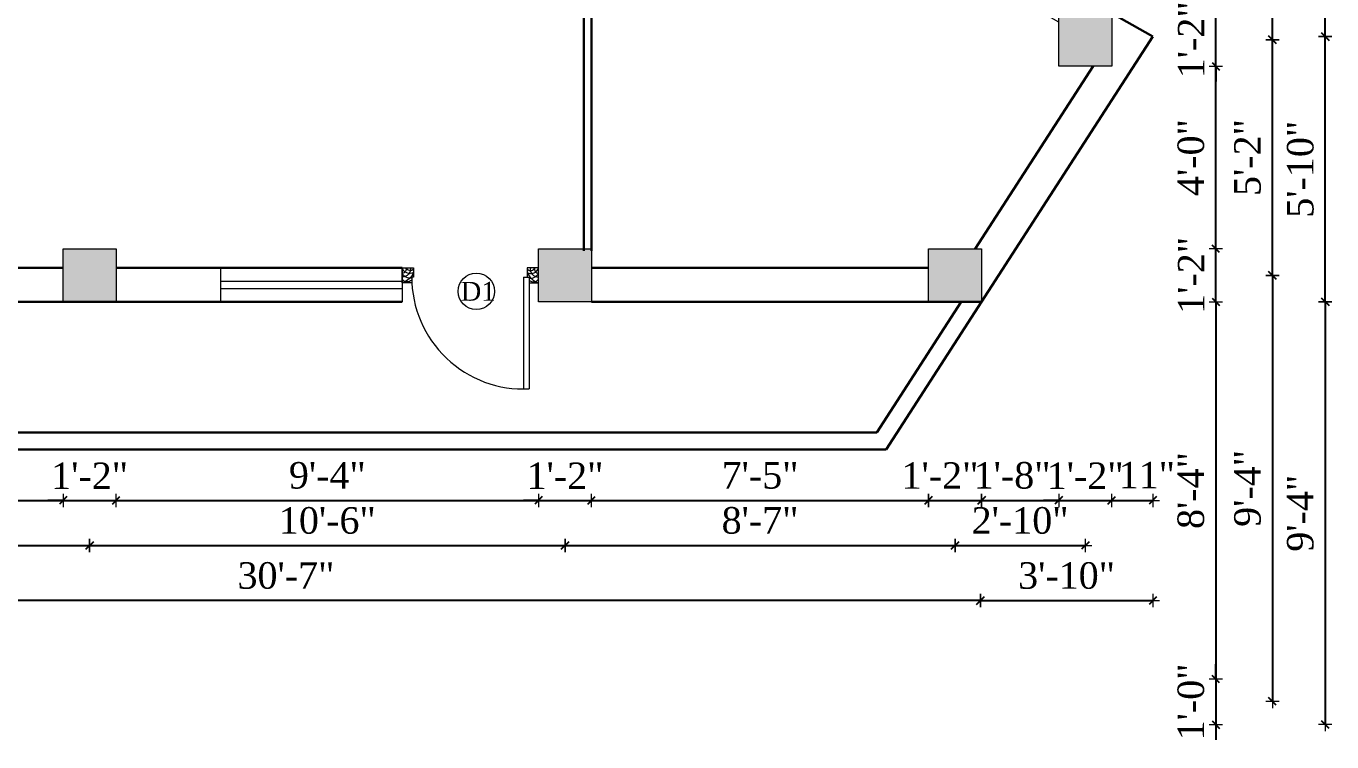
# Model space of a CAD drawing. Header units: inches. Extents: x 4069 to 291496, y -47643 to 12535.
# Drawn here: x 124933.1 to 125277.9, y -23301.2 to -23112.3 of the extents above; entities that cross this region are included whole.
import ezdxf

# ---------------------------------------------------------------- set-up
doc = ezdxf.new("R2010")
doc.units = ezdxf.units.IN
doc.header["$LTSCALE"] = 5
doc.header["$MEASUREMENT"] = 0
for name, color, linetype, lineweight in [('A-WALL', 7, 'Continuous', 9), ('Dimension', 7, 'Continuous', 18), ('DOOR', 62, 'Continuous', 0)]:
    doc.layers.add(name, color=color, linetype=linetype, lineweight=lineweight)
doc.layers.add('dim line', color=7, linetype='Continuous', lineweight=15, true_color=0xfab2b2)
doc.layers.add('TEXT', color=6, linetype='Continuous')
doc.layers.add('WALL', color=7, linetype='Continuous')
doc.styles.add('ordinary', font='times.ttf')
doc.dimstyles.new('Copy of 96', dxfattribs={"dimtxt": 7, "dimasz": 4, "dimexe": 0.5, "dimexo": 0.5, "dimgap": 3, "dimtad": 1, "dimdec": 1, "dimzin": 11, "dimdsep": 46, "dimlunit": 4, "dimtxsty": 'ordinary', "dimblk": 'OBLIQUE', "dimcen": 0.09, "dimse1": 1, "dimse2": 1, "dimclrt": 6, "dimazin": 0, "dimtfac": 1, "dimtdec": 1, "dimtix": 1, "dimtmove": 2, "dimatfit": 3, "dimldrblk": 'leader', "dimfxl": 0.5, "dimfxlon": 1, "dimtolj": 1, "dimtzin": 0, "dimarcsym": 0})

# ---------------------------------------------------------------- blocks, each defined once
blk = doc.blocks.new('A$C27B36B59')
at = {"layer": 'DOOR'}
for p, q in [((0, 4), (0, 0)), ((2.5, 4), (0, 4)), ((2.5, 2.5), (2.5, 4)), ((0, 0), (3, 0)), ((3, 2.5), (2.5, 2.5)), ((3, 0), (3, 2.5))]:
    blk.add_line(p, q, dxfattribs=at)
for centre, radius, start, end in [((-1.4, -0.54), 4.75, 22.1411, 72.838), ((1.34, 2.09), 1.64, 45.138, 144.8948), ((2.21, 0.3), 2.49, 83.3149, 152.658), ((0.13, 0.37), 2.05, 349.4875, 93.6805), ((1.96, -0.47), 2.01, 58.7447, 166.495), ((-0.06, 0.32), 1.13, 343.542, 86.947), ((2.08, -0.4), 1.17, 38.2816, 160.1519)]:
    blk.add_arc(centre, radius, start, end, dxfattribs=at)
blk = doc.blocks.new('D2')
at = {"layer": 'DOOR'}
for p, q in [((74473.95, 24047.59), (74473.95, 24018.09)), ((74473.95, 24047.59), (74475.45, 24047.59)), ((74475.45, 24047.59), (74475.45, 24018.13))]:
    blk.add_line(p, q, dxfattribs=at)
blk.add_arc((74473.95, 24047.59), 29.5, 180, 272.9146, dxfattribs=at)
at = {"layer": 'DOOR', "xscale": -1, "rotation": 180}
blk.add_blockref('A$C27B36B59', (74441.95, 24050.09), dxfattribs=at)
at = {"layer": 'DOOR', "rotation": 180}
blk.add_blockref('A$C27B36B59', (74477.95, 24050.09), dxfattribs=at)
blk = doc.blocks.new('oblique')
at = {"color": 0, "lineweight": -2}
blk.add_line((0.25, 0.25), (-0.25, -0.25), dxfattribs=at)
at = {"layer": 'dim line', "lineweight": 9}
for p, q in [((-0.4375, 0), (0.4375, 0)), ((0, 0.4375), (0, -0.4375))]:
    blk.add_line(p, q, dxfattribs=at)
blk = doc.blocks.new('*D5098')
at = {"layer": 'A-WALL', "color": 0, "lineweight": -2, "ltscale": 5, "transparency": 16777216}
for p, q in [((125247.29, -23171.07), (125247.29, -23167.07)), ((125247.29, -23185.07), (125247.29, -23171.07)), ((125247.29, -23185.07), (125247.29, -23189.07))]:
    blk.add_line(p, q, dxfattribs=at)
at = {"layer": 'Defpoints', "color": 0, "ltscale": 5, "transparency": 16777216}
for p in [(125185.42, -23171.07), (125247.29, -23171.07), (125185.42, -23185.07)]:
    blk.add_point(p, dxfattribs=at)
at = {"layer": 'A-WALL', "color": 0, "lineweight": -2, "ltscale": 5, "transparency": 16777216, "xscale": 4, "yscale": 4, "zscale": 4}
for p, rotation in [((125247.29, -23171.07), 270), ((125247.29, -23185.07), 90)]:
    blk.add_blockref('oblique', p, dxfattribs=dict(at, rotation=rotation))
at = {"layer": 'A-WALL', "color": 6, "ltscale": 5, "transparency": 16777216, "insert": (125240.79, -23178.07), "char_height": 7, "attachment_point": 5, "rotation": 90, "style": 'ordinary'}
blk.add_mtext('\\A1;1\'-2"', dxfattribs=at)
blk = doc.blocks.new('_OBLIQUE')
at = {"color": 0, "linetype": 'ByBlock'}
blk.add_line((-0.5, -0.5), (0.5, 0.5), dxfattribs=at)
blk = doc.blocks.new('leader')
at = {"layer": 'Dimension'}
for p, q in [((0, -4.328), (0, 4.328)), ((-4.424, 0), (4.424, 0))]:
    blk.add_line(p, q, dxfattribs=at)
blk = doc.blocks.new('*D5099')
at = {"layer": 'A-WALL', "color": 0, "lineweight": -2, "ltscale": 5, "transparency": 16777216}
blk.add_line((125247.29, -23171.07), (125247.29, -23122.89), dxfattribs=at)
at = {"layer": 'Defpoints', "color": 0, "ltscale": 5, "transparency": 16777216}
for p in [(125219.8, -23122.89), (125247.29, -23122.89), (125185.42, -23171.07)]:
    blk.add_point(p, dxfattribs=at)
at = {"layer": 'A-WALL', "color": 0, "lineweight": -2, "ltscale": 5, "transparency": 16777216, "xscale": 4, "yscale": 4, "zscale": 4}
for p, rotation in [((125247.29, -23122.89), 90), ((125247.29, -23171.07), 270)]:
    blk.add_blockref('oblique', p, dxfattribs=dict(at, rotation=rotation))
at = {"layer": 'A-WALL', "color": 6, "ltscale": 5, "transparency": 16777216, "insert": (125240.73, -23146.98), "char_height": 7, "attachment_point": 5, "rotation": 90, "style": 'ordinary'}
blk.add_mtext('\\A1;4\'-0"', dxfattribs=at)
blk = doc.blocks.new('*D5100')
at = {"layer": 'A-WALL', "color": 0, "lineweight": -2, "ltscale": 5, "transparency": 16777216}
for p, q in [((125247.29, -23108.89), (125247.29, -23104.89)), ((125247.29, -23122.89), (125247.29, -23108.89)), ((125247.29, -23122.89), (125247.29, -23126.89))]:
    blk.add_line(p, q, dxfattribs=at)
at = {"layer": 'Defpoints', "color": 0, "ltscale": 5, "transparency": 16777216}
for p in [(125219.8, -23108.89), (125247.29, -23108.89), (125219.8, -23122.89)]:
    blk.add_point(p, dxfattribs=at)
at = {"layer": 'A-WALL', "color": 0, "lineweight": -2, "ltscale": 5, "transparency": 16777216, "xscale": 4, "yscale": 4, "zscale": 4}
for p, rotation in [((125247.29, -23108.89), 270), ((125247.29, -23122.89), 90)]:
    blk.add_blockref('oblique', p, dxfattribs=dict(at, rotation=rotation))
at = {"layer": 'A-WALL', "color": 6, "ltscale": 5, "transparency": 16777216, "insert": (125240.79, -23115.89), "char_height": 7, "attachment_point": 5, "rotation": 90, "style": 'ordinary'}
blk.add_mtext('\\A1;1\'-2"', dxfattribs=at)
blk = doc.blocks.new('*D5105')
at = {"layer": 'A-WALL', "color": 0, "lineweight": -2, "ltscale": 5, "transparency": 16777216}
blk.add_line((125262.25, -23178.07), (125262.25, -23115.89), dxfattribs=at)
at = {"layer": 'Defpoints', "color": 0, "ltscale": 5, "transparency": 16777216}
for p in [(125212.8, -23115.89), (125262.25, -23115.89), (125178.42, -23178.07)]:
    blk.add_point(p, dxfattribs=at)
at = {"layer": 'A-WALL', "color": 0, "lineweight": -2, "ltscale": 5, "transparency": 16777216, "xscale": 4, "yscale": 4, "zscale": 4}
for p, rotation in [((125262.25, -23115.89), 90), ((125262.25, -23178.07), 270)]:
    blk.add_blockref('oblique', p, dxfattribs=dict(at, rotation=rotation))
at = {"layer": 'A-WALL', "color": 6, "ltscale": 5, "transparency": 16777216, "insert": (125255.69, -23146.98), "char_height": 7, "attachment_point": 5, "rotation": 90, "style": 'ordinary'}
blk.add_mtext('\\A1;5\'-2"', dxfattribs=at)
blk = doc.blocks.new('*D5106')
at = {"layer": 'A-WALL', "color": 0, "lineweight": -2, "ltscale": 5, "transparency": 16777216}
blk.add_line((125262.25, -23115.89), (125262.25, -23037.78), dxfattribs=at)
at = {"layer": 'Defpoints', "color": 0, "ltscale": 5, "transparency": 16777216}
for p in [(125075.41, -23037.78), (125262.25, -23037.78), (125212.8, -23115.89)]:
    blk.add_point(p, dxfattribs=at)
at = {"layer": 'A-WALL', "color": 0, "lineweight": -2, "ltscale": 5, "transparency": 16777216, "xscale": 4, "yscale": 4, "zscale": 4}
for p, rotation in [((125262.25, -23037.78), 90), ((125262.25, -23115.89), 270)]:
    blk.add_blockref('oblique', p, dxfattribs=dict(at, rotation=rotation))
at = {"layer": 'A-WALL', "color": 6, "ltscale": 5, "transparency": 16777216, "insert": (125255.69, -23076.83), "char_height": 7, "attachment_point": 5, "rotation": 90, "style": 'ordinary'}
blk.add_mtext('\\A1;6\'-6"', dxfattribs=at)
blk = doc.blocks.new('*D5115')
at = {"layer": 'A-WALL', "color": 0, "lineweight": -2, "ltscale": 5, "transparency": 16777216}
blk.add_line((125219.8, -22919.63), (125230.66, -22919.63), dxfattribs=at)
at = {"layer": 'Defpoints', "color": 0, "ltscale": 5, "transparency": 16777216}
for p in [(125230.66, -22919.63), (125219.8, -23108.89), (125230.66, -23115.06)]:
    blk.add_point(p, dxfattribs=at)
at = {"layer": 'A-WALL', "color": 0, "lineweight": -2, "ltscale": 5, "transparency": 16777216, "xscale": 4, "yscale": 4, "zscale": 4, "rotation": 180}
blk.add_blockref('oblique', (125219.8, -22919.63), dxfattribs=at)
at = {"layer": 'A-WALL', "color": 0, "lineweight": -2, "ltscale": 5, "transparency": 16777216, "xscale": 4, "yscale": 4, "zscale": 4}
blk.add_blockref('oblique', (125230.66, -22919.63), dxfattribs=at)
at = {"layer": 'A-WALL', "color": 6, "ltscale": 5, "transparency": 16777216, "insert": (125229.71, -22913.07), "char_height": 7, "attachment_point": 5, "style": 'ordinary'}
blk.add_mtext('\\A1;11"', dxfattribs=at)
blk = doc.blocks.new('*D5118')
at = {"layer": 'A-WALL', "color": 0, "lineweight": -2, "ltscale": 5, "transparency": 16777216}
blk.add_line((125075.41, -22906.59), (125212.8, -22906.59), dxfattribs=at)
at = {"layer": 'Defpoints', "color": 0, "ltscale": 5, "transparency": 16777216}
for p in [(125212.8, -22906.59), (125075.41, -23037.78), (125212.8, -23115.89)]:
    blk.add_point(p, dxfattribs=at)
at = {"layer": 'A-WALL', "color": 0, "lineweight": -2, "ltscale": 5, "transparency": 16777216, "xscale": 4, "yscale": 4, "zscale": 4, "rotation": 180}
blk.add_blockref('oblique', (125075.41, -22906.59), dxfattribs=at)
at = {"layer": 'A-WALL', "color": 0, "lineweight": -2, "ltscale": 5, "transparency": 16777216, "xscale": 4, "yscale": 4, "zscale": 4}
blk.add_blockref('oblique', (125212.8, -22906.59), dxfattribs=at)
at = {"layer": 'A-WALL', "color": 6, "ltscale": 5, "transparency": 16777216, "insert": (125144.11, -22900.03), "char_height": 7, "attachment_point": 5, "style": 'ordinary'}
blk.add_mtext('\\A1;11\'-5"', dxfattribs=at)
blk = doc.blocks.new('*D5120')
at = {"layer": 'A-WALL', "color": 0, "lineweight": -2, "ltscale": 5, "transparency": 16777216}
blk.add_line((124942.85, -22887.87), (125230.66, -22887.87), dxfattribs=at)
at = {"layer": 'Defpoints', "color": 0, "ltscale": 5, "transparency": 16777216}
for p in [(125230.66, -22887.87), (124942.85, -22959.4), (125230.66, -23115.06)]:
    blk.add_point(p, dxfattribs=at)
at = {"layer": 'A-WALL', "color": 0, "lineweight": -2, "ltscale": 5, "transparency": 16777216, "xscale": 4, "yscale": 4, "zscale": 4, "rotation": 180}
blk.add_blockref('oblique', (124942.85, -22887.87), dxfattribs=at)
at = {"layer": 'A-WALL', "color": 0, "lineweight": -2, "ltscale": 5, "transparency": 16777216, "xscale": 4, "yscale": 4, "zscale": 4}
blk.add_blockref('oblique', (125230.66, -22887.87), dxfattribs=at)
at = {"layer": 'A-WALL', "color": 6, "ltscale": 5, "transparency": 16777216, "insert": (125086.75, -22881.31), "char_height": 7, "attachment_point": 5, "style": 'ordinary'}
blk.add_mtext('\\A1;24\'-0"', dxfattribs=at)
blk = doc.blocks.new('*D5121')
at = {"layer": 'A-WALL', "color": 0, "lineweight": -2, "ltscale": 5, "transparency": 16777216}
blk.add_line((125276.2, -23185.07), (125276.2, -23115.06), dxfattribs=at)
at = {"layer": 'Defpoints', "color": 0, "ltscale": 5, "transparency": 16777216}
for p in [(125230.66, -23115.06), (125276.2, -23115.06), (125185.42, -23185.07)]:
    blk.add_point(p, dxfattribs=at)
at = {"layer": 'A-WALL', "color": 0, "lineweight": -2, "ltscale": 5, "transparency": 16777216, "xscale": 4, "yscale": 4, "zscale": 4}
for p, rotation in [((125276.2, -23115.06), 90), ((125276.2, -23185.07), 270)]:
    blk.add_blockref('oblique', p, dxfattribs=dict(at, rotation=rotation))
at = {"layer": 'A-WALL', "color": 6, "ltscale": 5, "transparency": 16777216, "insert": (125269.64, -23150.06), "char_height": 7, "attachment_point": 5, "rotation": 90, "style": 'ordinary'}
blk.add_mtext('\\A1;5\'-10"', dxfattribs=at)
blk = doc.blocks.new('*D5122')
at = {"layer": 'A-WALL', "color": 0, "lineweight": -2, "ltscale": 5, "transparency": 16777216}
blk.add_line((125276.2, -23115.06), (125276.2, -22959.4), dxfattribs=at)
at = {"layer": 'Defpoints', "color": 0, "ltscale": 5, "transparency": 16777216}
for p in [(124956.85, -22959.4), (125276.2, -22959.4), (125230.66, -23115.06)]:
    blk.add_point(p, dxfattribs=at)
at = {"layer": 'A-WALL', "color": 0, "lineweight": -2, "ltscale": 5, "transparency": 16777216, "xscale": 4, "yscale": 4, "zscale": 4}
for p, rotation in [((125276.2, -22959.4), 90), ((125276.2, -23115.06), 270)]:
    blk.add_blockref('oblique', p, dxfattribs=dict(at, rotation=rotation))
at = {"layer": 'A-WALL', "color": 6, "ltscale": 5, "transparency": 16777216, "insert": (125269.64, -23037.23), "char_height": 7, "attachment_point": 5, "rotation": 90, "style": 'ordinary'}
blk.add_mtext('\\A1;13\'-0"', dxfattribs=at)
blk = doc.blocks.new('*D5123')
at = {"layer": 'A-WALL', "color": 0, "lineweight": -2, "ltscale": 5, "transparency": 16777216}
blk.add_line((125247.29, -23185.07), (125247.29, -23284.66), dxfattribs=at)
at = {"layer": 'Defpoints', "color": 0, "ltscale": 5, "transparency": 16777216}
for p in [(125185.42, -23185.07), (124815.94, -23284.66), (125247.29, -23284.66)]:
    blk.add_point(p, dxfattribs=at)
at = {"layer": 'A-WALL', "color": 0, "lineweight": -2, "ltscale": 5, "transparency": 16777216, "xscale": 4, "yscale": 4, "zscale": 4}
for p, rotation in [((125247.29, -23185.07), 90), ((125247.29, -23284.66), 270)]:
    blk.add_blockref('oblique', p, dxfattribs=dict(at, rotation=rotation))
at = {"layer": 'A-WALL', "color": 6, "ltscale": 5, "transparency": 16777216, "insert": (125240.73, -23234.86), "char_height": 7, "attachment_point": 5, "rotation": 90, "style": 'ordinary'}
blk.add_mtext('\\A1;8\'-4"', dxfattribs=at)
blk = doc.blocks.new('*D5124')
at = {"layer": 'A-WALL', "color": 0, "lineweight": -2, "ltscale": 5, "transparency": 16777216}
for p, q in [((125247.29, -23284.66), (125247.29, -23280.66)), ((125247.29, -23284.66), (125247.29, -23296.66)), ((125247.29, -23296.66), (125247.29, -23300.66))]:
    blk.add_line(p, q, dxfattribs=at)
at = {"layer": 'Defpoints', "color": 0, "ltscale": 5, "transparency": 16777216}
for p in [(124815.94, -23284.66), (124815.66, -23296.66), (125247.29, -23296.66)]:
    blk.add_point(p, dxfattribs=at)
at = {"layer": 'A-WALL', "color": 0, "lineweight": -2, "ltscale": 5, "transparency": 16777216, "xscale": 4, "yscale": 4, "zscale": 4}
for p, rotation in [((125247.29, -23284.66), 270), ((125247.29, -23296.66), 90)]:
    blk.add_blockref('oblique', p, dxfattribs=dict(at, rotation=rotation))
at = {"layer": 'A-WALL', "color": 6, "ltscale": 5, "transparency": 16777216, "insert": (125240.73, -23290.66), "char_height": 7, "attachment_point": 5, "rotation": 90, "style": 'ordinary'}
blk.add_mtext('\\A1;1\'-0"', dxfattribs=at)
blk = doc.blocks.new('*D5125')
at = {"layer": 'A-WALL', "color": 0, "lineweight": -2, "ltscale": 5, "transparency": 16777216}
blk.add_line((125262.25, -23178.07), (125262.25, -23290.52), dxfattribs=at)
at = {"layer": 'Defpoints', "color": 0, "ltscale": 5, "transparency": 16777216}
for p in [(125178.42, -23178.07), (124811.3, -23290.52), (125262.25, -23290.52)]:
    blk.add_point(p, dxfattribs=at)
at = {"layer": 'A-WALL', "color": 0, "lineweight": -2, "ltscale": 5, "transparency": 16777216, "xscale": 4, "yscale": 4, "zscale": 4}
for p, rotation in [((125262.25, -23178.07), 90), ((125262.25, -23290.52), 270)]:
    blk.add_blockref('oblique', p, dxfattribs=dict(at, rotation=rotation))
at = {"layer": 'A-WALL', "color": 6, "ltscale": 5, "transparency": 16777216, "insert": (125255.68, -23234.3), "char_height": 7, "attachment_point": 5, "rotation": 90, "style": 'ordinary'}
blk.add_mtext('\\A1;9\'-4"', dxfattribs=at)
blk = doc.blocks.new('*D5126')
at = {"layer": 'A-WALL', "color": 0, "lineweight": -2, "ltscale": 5, "transparency": 16777216}
blk.add_line((125276.2, -23185.07), (125276.2, -23296.66), dxfattribs=at)
at = {"layer": 'Defpoints', "color": 0, "ltscale": 5, "transparency": 16777216}
for p in [(125185.42, -23185.07), (124815.66, -23296.66), (125276.2, -23296.66)]:
    blk.add_point(p, dxfattribs=at)
at = {"layer": 'A-WALL', "color": 0, "lineweight": -2, "ltscale": 5, "transparency": 16777216, "xscale": 4, "yscale": 4, "zscale": 4}
for p, rotation in [((125276.2, -23185.07), 90), ((125276.2, -23296.66), 270)]:
    blk.add_blockref('oblique', p, dxfattribs=dict(at, rotation=rotation))
at = {"layer": 'A-WALL', "color": 6, "ltscale": 5, "transparency": 16777216, "insert": (125269.63, -23240.86), "char_height": 7, "attachment_point": 5, "rotation": 90, "style": 'ordinary'}
blk.add_mtext('\\A1;9\'-4"', dxfattribs=at)
blk = doc.blocks.new('*D5128')
at = {"layer": 'A-WALL', "color": 0, "lineweight": -2, "ltscale": 5, "transparency": 16777216}
blk.add_line((124832.64, -23237.47), (124942.85, -23237.47), dxfattribs=at)
at = {"layer": 'Defpoints', "color": 0, "ltscale": 5, "transparency": 16777216}
for p in [(124832.64, -23185.07), (124942.85, -23185.07), (124942.85, -23237.47)]:
    blk.add_point(p, dxfattribs=at)
at = {"layer": 'A-WALL', "color": 0, "lineweight": -2, "ltscale": 5, "transparency": 16777216, "xscale": 4, "yscale": 4, "zscale": 4, "rotation": 180}
blk.add_blockref('oblique', (124832.64, -23237.47), dxfattribs=at)
at = {"layer": 'A-WALL', "color": 0, "lineweight": -2, "ltscale": 5, "transparency": 16777216, "xscale": 4, "yscale": 4, "zscale": 4}
blk.add_blockref('oblique', (124942.85, -23237.47), dxfattribs=at)
at = {"layer": 'A-WALL', "color": 6, "ltscale": 5, "transparency": 16777216, "insert": (124887.74, -23230.9), "char_height": 7, "attachment_point": 5, "style": 'ordinary'}
blk.add_mtext('\\A1;9\'-2"', dxfattribs=at)
blk = doc.blocks.new('*D5129')
at = {"layer": 'A-WALL', "color": 0, "lineweight": -2, "ltscale": 5, "transparency": 16777216}
for p, q in [((124942.85, -23237.47), (124938.85, -23237.47)), ((124942.85, -23237.47), (124956.85, -23237.47)), ((124956.85, -23237.47), (124960.85, -23237.47))]:
    blk.add_line(p, q, dxfattribs=at)
at = {"layer": 'Defpoints', "color": 0, "ltscale": 5, "transparency": 16777216}
for p in [(124942.85, -23185.07), (124956.85, -23185.07), (124956.85, -23237.47)]:
    blk.add_point(p, dxfattribs=at)
at = {"layer": 'A-WALL', "color": 0, "lineweight": -2, "ltscale": 5, "transparency": 16777216, "xscale": 4, "yscale": 4, "zscale": 4}
blk.add_blockref('oblique', (124942.85, -23237.47), dxfattribs=at)
at = {"layer": 'A-WALL', "color": 0, "lineweight": -2, "ltscale": 5, "transparency": 16777216, "xscale": 4, "yscale": 4, "zscale": 4, "rotation": 180}
blk.add_blockref('oblique', (124956.85, -23237.47), dxfattribs=at)
at = {"layer": 'A-WALL', "color": 6, "ltscale": 5, "transparency": 16777216, "insert": (124949.85, -23230.97), "char_height": 7, "attachment_point": 5, "style": 'ordinary'}
blk.add_mtext('\\A1;1\'-2"', dxfattribs=at)
blk = doc.blocks.new('*D5130')
at = {"layer": 'A-WALL', "color": 0, "lineweight": -2, "ltscale": 5, "transparency": 16777216}
blk.add_line((124956.85, -23237.47), (125068.41, -23237.47), dxfattribs=at)
at = {"layer": 'Defpoints', "color": 0, "ltscale": 5, "transparency": 16777216}
for p in [(124956.85, -23185.07), (125068.41, -23185.07), (125068.41, -23237.47)]:
    blk.add_point(p, dxfattribs=at)
at = {"layer": 'A-WALL', "color": 0, "lineweight": -2, "ltscale": 5, "transparency": 16777216, "xscale": 4, "yscale": 4, "zscale": 4, "rotation": 180}
blk.add_blockref('oblique', (124956.85, -23237.47), dxfattribs=at)
at = {"layer": 'A-WALL', "color": 0, "lineweight": -2, "ltscale": 5, "transparency": 16777216, "xscale": 4, "yscale": 4, "zscale": 4}
blk.add_blockref('oblique', (125068.41, -23237.47), dxfattribs=at)
at = {"layer": 'A-WALL', "color": 6, "ltscale": 5, "transparency": 16777216, "insert": (125012.63, -23230.9), "char_height": 7, "attachment_point": 5, "style": 'ordinary'}
blk.add_mtext('\\A1;9\'-4"', dxfattribs=at)
blk = doc.blocks.new('*D5131')
at = {"layer": 'A-WALL', "color": 0, "lineweight": -2, "ltscale": 5, "transparency": 16777216}
for p, q in [((125068.41, -23237.47), (125064.41, -23237.47)), ((125068.41, -23237.47), (125082.41, -23237.47)), ((125082.41, -23237.47), (125086.41, -23237.47))]:
    blk.add_line(p, q, dxfattribs=at)
at = {"layer": 'Defpoints', "color": 0, "ltscale": 5, "transparency": 16777216}
for p in [(125068.41, -23185.07), (125082.41, -23185.07), (125082.41, -23237.47)]:
    blk.add_point(p, dxfattribs=at)
at = {"layer": 'A-WALL', "color": 0, "lineweight": -2, "ltscale": 5, "transparency": 16777216, "xscale": 4, "yscale": 4, "zscale": 4}
blk.add_blockref('oblique', (125068.41, -23237.47), dxfattribs=at)
at = {"layer": 'A-WALL', "color": 0, "lineweight": -2, "ltscale": 5, "transparency": 16777216, "xscale": 4, "yscale": 4, "zscale": 4, "rotation": 180}
blk.add_blockref('oblique', (125082.41, -23237.47), dxfattribs=at)
at = {"layer": 'A-WALL', "color": 6, "ltscale": 5, "transparency": 16777216, "insert": (125075.41, -23230.97), "char_height": 7, "attachment_point": 5, "style": 'ordinary'}
blk.add_mtext('\\A1;1\'-2"', dxfattribs=at)
blk = doc.blocks.new('*D5132')
at = {"layer": 'A-WALL', "color": 0, "lineweight": -2, "ltscale": 5, "transparency": 16777216}
blk.add_line((125082.41, -23237.47), (125171.42, -23237.47), dxfattribs=at)
at = {"layer": 'Defpoints', "color": 0, "ltscale": 5, "transparency": 16777216}
for p in [(125082.41, -23185.07), (125171.42, -23185.07), (125171.42, -23237.47)]:
    blk.add_point(p, dxfattribs=at)
at = {"layer": 'A-WALL', "color": 0, "lineweight": -2, "ltscale": 5, "transparency": 16777216, "xscale": 4, "yscale": 4, "zscale": 4, "rotation": 180}
blk.add_blockref('oblique', (125082.41, -23237.47), dxfattribs=at)
at = {"layer": 'A-WALL', "color": 0, "lineweight": -2, "ltscale": 5, "transparency": 16777216, "xscale": 4, "yscale": 4, "zscale": 4}
blk.add_blockref('oblique', (125171.42, -23237.47), dxfattribs=at)
at = {"layer": 'A-WALL', "color": 6, "ltscale": 5, "transparency": 16777216, "insert": (125126.92, -23230.9), "char_height": 7, "attachment_point": 5, "style": 'ordinary'}
blk.add_mtext('\\A1;7\'-5"', dxfattribs=at)
blk = doc.blocks.new('*D5133')
at = {"layer": 'A-WALL', "color": 0, "lineweight": -2, "ltscale": 5, "transparency": 16777216}
blk.add_line((125171.42, -23237.47), (125185.42, -23237.47), dxfattribs=at)
at = {"layer": 'Defpoints', "color": 0, "ltscale": 5, "transparency": 16777216}
for p in [(125171.42, -23185.07), (125185.42, -23185.07), (125185.42, -23237.47)]:
    blk.add_point(p, dxfattribs=at)
at = {"layer": 'A-WALL', "color": 0, "lineweight": -2, "ltscale": 5, "transparency": 16777216, "xscale": 4, "yscale": 4, "zscale": 4, "rotation": 180}
blk.add_blockref('oblique', (125171.42, -23237.47), dxfattribs=at)
at = {"layer": 'A-WALL', "color": 0, "lineweight": -2, "ltscale": 5, "transparency": 16777216, "xscale": 4, "yscale": 4, "zscale": 4}
blk.add_blockref('oblique', (125185.42, -23237.47), dxfattribs=at)
at = {"layer": 'A-WALL', "color": 6, "ltscale": 5, "transparency": 16777216, "insert": (125174.45, -23230.91), "char_height": 7, "attachment_point": 5, "style": 'ordinary'}
blk.add_mtext('\\A1;1\'-2"', dxfattribs=at)
blk = doc.blocks.new('*D5134')
at = {"layer": 'A-WALL', "color": 0, "lineweight": -2, "ltscale": 5, "transparency": 16777216}
blk.add_line((125185.42, -23237.47), (125205.8, -23237.47), dxfattribs=at)
at = {"layer": 'Defpoints', "color": 0, "ltscale": 5, "transparency": 16777216}
for p in [(125205.8, -23122.89), (125185.42, -23185.07), (125205.8, -23237.47)]:
    blk.add_point(p, dxfattribs=at)
at = {"layer": 'A-WALL', "color": 0, "lineweight": -2, "ltscale": 5, "transparency": 16777216, "xscale": 4, "yscale": 4, "zscale": 4, "rotation": 180}
blk.add_blockref('oblique', (125185.42, -23237.47), dxfattribs=at)
at = {"layer": 'A-WALL', "color": 0, "lineweight": -2, "ltscale": 5, "transparency": 16777216, "xscale": 4, "yscale": 4, "zscale": 4}
blk.add_blockref('oblique', (125205.8, -23237.47), dxfattribs=at)
at = {"layer": 'A-WALL', "color": 6, "ltscale": 5, "transparency": 16777216, "insert": (125193.49, -23230.91), "char_height": 7, "attachment_point": 5, "style": 'ordinary'}
blk.add_mtext('\\A1;1\'-8"', dxfattribs=at)
blk = doc.blocks.new('*D5135')
at = {"layer": 'A-WALL', "color": 0, "lineweight": -2, "ltscale": 5, "transparency": 16777216}
for p, q in [((125205.8, -23237.47), (125201.8, -23237.47)), ((125205.8, -23237.47), (125219.8, -23237.47)), ((125219.8, -23237.47), (125223.8, -23237.47))]:
    blk.add_line(p, q, dxfattribs=at)
at = {"layer": 'Defpoints', "color": 0, "ltscale": 5, "transparency": 16777216}
for p in [(125205.8, -23122.89), (125219.8, -23122.89), (125219.8, -23237.47)]:
    blk.add_point(p, dxfattribs=at)
at = {"layer": 'A-WALL', "color": 0, "lineweight": -2, "ltscale": 5, "transparency": 16777216, "xscale": 4, "yscale": 4, "zscale": 4}
blk.add_blockref('oblique', (125205.8, -23237.47), dxfattribs=at)
at = {"layer": 'A-WALL', "color": 0, "lineweight": -2, "ltscale": 5, "transparency": 16777216, "xscale": 4, "yscale": 4, "zscale": 4, "rotation": 180}
blk.add_blockref('oblique', (125219.8, -23237.47), dxfattribs=at)
at = {"layer": 'A-WALL', "color": 6, "ltscale": 5, "transparency": 16777216, "insert": (125212.8, -23230.97), "char_height": 7, "attachment_point": 5, "style": 'ordinary'}
blk.add_mtext('\\A1;1\'-2"', dxfattribs=at)
blk = doc.blocks.new('*D5136')
at = {"layer": 'A-WALL', "color": 0, "lineweight": -2, "ltscale": 5, "transparency": 16777216}
blk.add_line((125219.8, -23237.47), (125230.66, -23237.47), dxfattribs=at)
at = {"layer": 'Defpoints', "color": 0, "ltscale": 5, "transparency": 16777216}
for p in [(125230.66, -23115.06), (125219.8, -23122.89), (125230.66, -23237.47)]:
    blk.add_point(p, dxfattribs=at)
at = {"layer": 'A-WALL', "color": 0, "lineweight": -2, "ltscale": 5, "transparency": 16777216, "xscale": 4, "yscale": 4, "zscale": 4, "rotation": 180}
blk.add_blockref('oblique', (125219.8, -23237.47), dxfattribs=at)
at = {"layer": 'A-WALL', "color": 0, "lineweight": -2, "ltscale": 5, "transparency": 16777216, "xscale": 4, "yscale": 4, "zscale": 4}
blk.add_blockref('oblique', (125230.66, -23237.47), dxfattribs=at)
at = {"layer": 'A-WALL', "color": 6, "ltscale": 5, "transparency": 16777216, "insert": (125229.08, -23230.8), "char_height": 7, "attachment_point": 5, "style": 'ordinary'}
blk.add_mtext('\\A1;11"', dxfattribs=at)
blk = doc.blocks.new('*D5137')
at = {"layer": 'A-WALL', "color": 0, "lineweight": -2, "ltscale": 5, "transparency": 16777216}
blk.add_line((124825.64, -23249.37), (124949.85, -23249.37), dxfattribs=at)
at = {"layer": 'Defpoints', "color": 0, "ltscale": 5, "transparency": 16777216}
for p in [(124825.64, -23178.07), (124949.85, -23178.07), (124949.85, -23249.37)]:
    blk.add_point(p, dxfattribs=at)
at = {"layer": 'A-WALL', "color": 0, "lineweight": -2, "ltscale": 5, "transparency": 16777216, "xscale": 4, "yscale": 4, "zscale": 4, "rotation": 180}
blk.add_blockref('oblique', (124825.64, -23249.37), dxfattribs=at)
at = {"layer": 'A-WALL', "color": 0, "lineweight": -2, "ltscale": 5, "transparency": 16777216, "xscale": 4, "yscale": 4, "zscale": 4}
blk.add_blockref('oblique', (124949.85, -23249.37), dxfattribs=at)
at = {"layer": 'A-WALL', "color": 6, "ltscale": 5, "transparency": 16777216, "insert": (124887.74, -23242.81), "char_height": 7, "attachment_point": 5, "style": 'ordinary'}
blk.add_mtext('\\A1;10\'-4"', dxfattribs=at)
blk = doc.blocks.new('*D5138')
at = {"layer": 'A-WALL', "color": 0, "lineweight": -2, "ltscale": 5, "transparency": 16777216}
blk.add_line((125075.41, -23249.37), (125178.42, -23249.37), dxfattribs=at)
at = {"layer": 'Defpoints', "color": 0, "ltscale": 5, "transparency": 16777216}
for p in [(125075.41, -23178.07), (125178.42, -23178.07), (125178.42, -23249.37)]:
    blk.add_point(p, dxfattribs=at)
at = {"layer": 'A-WALL', "color": 0, "lineweight": -2, "ltscale": 5, "transparency": 16777216, "xscale": 4, "yscale": 4, "zscale": 4, "rotation": 180}
blk.add_blockref('oblique', (125075.41, -23249.37), dxfattribs=at)
at = {"layer": 'A-WALL', "color": 0, "lineweight": -2, "ltscale": 5, "transparency": 16777216, "xscale": 4, "yscale": 4, "zscale": 4}
blk.add_blockref('oblique', (125178.42, -23249.37), dxfattribs=at)
at = {"layer": 'A-WALL', "color": 6, "ltscale": 5, "transparency": 16777216, "insert": (125126.92, -23242.8), "char_height": 7, "attachment_point": 5, "style": 'ordinary'}
blk.add_mtext('\\A1;8\'-7"', dxfattribs=at)
blk = doc.blocks.new('*D5139')
at = {"layer": 'A-WALL', "color": 0, "lineweight": -2, "ltscale": 5, "transparency": 16777216}
blk.add_line((124949.85, -23249.37), (125075.41, -23249.37), dxfattribs=at)
at = {"layer": 'Defpoints', "color": 0, "ltscale": 5, "transparency": 16777216}
for p in [(124949.85, -23178.07), (125075.41, -23178.07), (125075.41, -23249.37)]:
    blk.add_point(p, dxfattribs=at)
at = {"layer": 'A-WALL', "color": 0, "lineweight": -2, "ltscale": 5, "transparency": 16777216, "xscale": 4, "yscale": 4, "zscale": 4, "rotation": 180}
blk.add_blockref('oblique', (124949.85, -23249.37), dxfattribs=at)
at = {"layer": 'A-WALL', "color": 0, "lineweight": -2, "ltscale": 5, "transparency": 16777216, "xscale": 4, "yscale": 4, "zscale": 4}
blk.add_blockref('oblique', (125075.41, -23249.37), dxfattribs=at)
at = {"layer": 'A-WALL', "color": 6, "ltscale": 5, "transparency": 16777216, "insert": (125012.63, -23242.81), "char_height": 7, "attachment_point": 5, "style": 'ordinary'}
blk.add_mtext('\\A1;10\'-6"', dxfattribs=at)
blk = doc.blocks.new('*D5140')
at = {"layer": 'A-WALL', "color": 0, "lineweight": -2, "ltscale": 5, "transparency": 16777216}
blk.add_line((125178.42, -23249.37), (125212.8, -23249.37), dxfattribs=at)
at = {"layer": 'Defpoints', "color": 0, "ltscale": 5, "transparency": 16777216}
for p in [(125212.8, -23115.89), (125178.42, -23178.07), (125212.8, -23249.37)]:
    blk.add_point(p, dxfattribs=at)
at = {"layer": 'A-WALL', "color": 0, "lineweight": -2, "ltscale": 5, "transparency": 16777216, "xscale": 4, "yscale": 4, "zscale": 4, "rotation": 180}
blk.add_blockref('oblique', (125178.42, -23249.37), dxfattribs=at)
at = {"layer": 'A-WALL', "color": 0, "lineweight": -2, "ltscale": 5, "transparency": 16777216, "xscale": 4, "yscale": 4, "zscale": 4}
blk.add_blockref('oblique', (125212.8, -23249.37), dxfattribs=at)
at = {"layer": 'A-WALL', "color": 6, "ltscale": 5, "transparency": 16777216, "insert": (125195.61, -23242.81), "char_height": 7, "attachment_point": 5, "style": 'ordinary'}
blk.add_mtext('\\A1;2\'-10"', dxfattribs=at)
blk = doc.blocks.new('*D5141')
at = {"layer": 'A-WALL', "color": 0, "lineweight": -2, "ltscale": 5, "transparency": 16777216}
blk.add_line((125185.1, -23263.91), (124818.3, -23263.91), dxfattribs=at)
at = {"layer": 'Defpoints', "color": 0, "ltscale": 5, "transparency": 16777216}
for p in [(124818.3, -23185.07), (125185.1, -23185.07), (124818.3, -23263.91)]:
    blk.add_point(p, dxfattribs=at)
at = {"layer": 'A-WALL', "color": 0, "lineweight": -2, "ltscale": 5, "transparency": 16777216, "xscale": 4, "yscale": 4, "zscale": 4, "rotation": 180}
blk.add_blockref('oblique', (124818.3, -23263.91), dxfattribs=at)
at = {"layer": 'A-WALL', "color": 0, "lineweight": -2, "ltscale": 5, "transparency": 16777216, "xscale": 4, "yscale": 4, "zscale": 4}
blk.add_blockref('oblique', (125185.1, -23263.91), dxfattribs=at)
at = {"layer": 'A-WALL', "color": 6, "ltscale": 5, "transparency": 16777216, "insert": (125001.7, -23257.34), "char_height": 7, "attachment_point": 5, "style": 'ordinary'}
blk.add_mtext('\\A1;30\'-7"', dxfattribs=at)
blk = doc.blocks.new('*D5142')
at = {"layer": 'A-WALL', "color": 0, "lineweight": -2, "ltscale": 5, "transparency": 16777216}
blk.add_line((125185.1, -23263.91), (125230.66, -23263.91), dxfattribs=at)
at = {"layer": 'Defpoints', "color": 0, "ltscale": 5, "transparency": 16777216}
for p in [(125230.66, -23115.06), (125185.1, -23185.07), (125230.66, -23263.91)]:
    blk.add_point(p, dxfattribs=at)
at = {"layer": 'A-WALL', "color": 0, "lineweight": -2, "ltscale": 5, "transparency": 16777216, "xscale": 4, "yscale": 4, "zscale": 4, "rotation": 180}
blk.add_blockref('oblique', (125185.1, -23263.91), dxfattribs=at)
at = {"layer": 'A-WALL', "color": 0, "lineweight": -2, "ltscale": 5, "transparency": 16777216, "xscale": 4, "yscale": 4, "zscale": 4}
blk.add_blockref('oblique', (125230.66, -23263.91), dxfattribs=at)
at = {"layer": 'A-WALL', "color": 6, "ltscale": 5, "transparency": 16777216, "insert": (125207.88, -23257.35), "char_height": 7, "attachment_point": 5, "style": 'ordinary'}
blk.add_mtext('\\A1;3\'-10"', dxfattribs=at)

msp = doc.modelspace()

# ---------------------------------------------------------------- hatches: boundary and pattern name
at = {"layer": 'WALL', "linetype": 'ByBlock', "ltscale": 5, "true_color": 0xf8991e}
h = msp.add_hatch(color=30, dxfattribs=at)
h.dxf.hatch_style = 1
h.paths.add_polyline_path([(125205.79938, -23108.88608), (125205.79938, -23122.88608), (125219.79938, -23122.88608), (125219.79938, -23108.88608)])
h = msp.add_hatch(color=30, dxfattribs=at)
h.dxf.hatch_style = 1
h.paths.add_polyline_path([(124942.84595, -23171.06555), (124942.84595, -23185.06555), (124956.84595, -23185.06555), (124956.84595, -23171.06555)])
h = msp.add_hatch(color=30, dxfattribs=at)
h.dxf.hatch_style = 1
h.paths.add_polyline_path([(125068.41274, -23171.06555), (125068.41274, -23185.06555), (125082.41274, -23185.06555), (125082.41274, -23171.06555)])
h = msp.add_hatch(color=30, dxfattribs=at)
h.dxf.hatch_style = 1
h.paths.add_polyline_path([(125171.42201, -23171.06555), (125171.42201, -23185.06555), (125185.42201, -23185.06555), (125185.42201, -23171.06555)])

# ---------------------------------------------------------------- linework, layer by layer
at = {"layer": 'A-WALL', "lineweight": 30}
for p, q in [((125082.41274, -23030.78323), (125230.65862, -23115.05944)), ((125080.41274, -23044.78323), (125080.41274, -23171.56555)), ((125082.41274, -23044.78323), (125082.41274, -23171.56555)), ((125230.65862, -23115.05944), (125185.42201, -23185.06555)), ((125214.88572, -23122.88608), (125183.75306, -23171.06555)), ((124942.84595, -23176.06555), (124868.63509, -23176.06555)), ((125032.41274, -23176.06555), (124956.84595, -23176.06555)), ((125171.42201, -23176.06555), (125082.41274, -23176.06555)), ((125032.41274, -23185.06555), (124868.63509, -23185.06555)), ((125185.42201, -23185.06555), (125082.41274, -23185.06555)), ((125180.06427, -23185.06555), (125157.77103, -23219.56555)), ((125185.42201, -23185.06555), (125160.22095, -23224.06555)), ((125157.77103, -23219.56555), (124821.98693, -23219.56555)), ((125160.22095, -23224.06555), (124778.36807, -23224.06555))]:
    msp.add_line(p, q, dxfattribs=at)
at = {"layer": 'A-WALL', "ltscale": 5}
for p, q in [((124984.41274, -23176.06555), (124984.41274, -23185.06555)), ((125032.41274, -23176.06555), (125032.41274, -23185.06555)), ((124984.41274, -23179.56555), (125032.41274, -23179.56555)), ((124984.41274, -23181.56555), (125032.41274, -23181.56555))]:
    msp.add_line(p, q, dxfattribs=at)
for points in [[(125214.88572, -23122.88608), (125205.79938, -23122.88608), (125205.79938, -23111.27989), (125082.41274, -23041.13589), (125082.41274, -23044.78323), (125082.41274, -23171.56555), (125082.41274, -23176.06555), (125171.42201, -23176.06555), (125171.42201, -23171.06555), (125183.75306, -23171.06555)], [(125205.79938, -23108.88608), (125219.79938, -23108.88608), (125219.79938, -23122.88608), (125205.79938, -23122.88608)], [(124942.84595, -23171.06555), (124956.84595, -23171.06555), (124956.84595, -23185.06555), (124942.84595, -23185.06555)], [(125068.41274, -23171.06555), (125082.41274, -23171.06555), (125082.41274, -23185.06555), (125068.41274, -23185.06555)], [(125171.42201, -23171.06555), (125185.42201, -23171.06555), (125185.42201, -23185.06555), (125171.42201, -23185.06555)]]:
    msp.add_lwpolyline(points, close=True, dxfattribs=at)
msp.add_circle((125051.96513, -23182.29259), 4.82435, dxfattribs=at)

# ---------------------------------------------------------------- block references
at = {"layer": 'WALL', "color": 2, "linetype": 'ByBlock'}
msp.add_blockref('D2', (50590.46152, -47226.15347), dxfattribs=at)

# ---------------------------------------------------------------- texts
at = {"layer": 'TEXT', "style": 'ordinary'}
msp.add_text('D1', height=5, dxfattribs=at).set_placement((125047.84113, -23184.78718))

# ---------------------------------------------------------------- dimensions: what is measured, and where the dimension line sits
at = {"layer": 'A-WALL', "ltscale": 5}
for base, p1, p2, picture, middle in [((125230.65862, -22887.87387), (124942.84595, -22959.39983), (125230.65862, -23115.05944), '*D5120', (125086.75229, -22881.31331)), ((125212.79938, -22906.59421), (125075.41274, -23037.78323), (125212.79938, -23115.88608), '*D5118', (125144.10606, -22900.03365)), ((125212.79938, -23249.36771), (125178.42201, -23178.06555), (125212.79938, -23115.88608), '*D5140', (125195.6107, -23242.80714)), ((125230.65862, -23263.91185), (125185.09892, -23185.06555), (125230.65862, -23115.05944), '*D5142', (125207.87877, -23257.35129)), ((125219.79938, -23237.46934), (125205.79938, -23122.88608), (125219.79938, -23122.88608), '*D5135', (125212.79938, -23230.96934)), ((124949.84595, -23249.36771), (124825.63509, -23178.06555), (124949.84595, -23178.06555), '*D5137', (124887.74052, -23242.80714)), ((125075.41274, -23249.36771), (124949.84595, -23178.06555), (125075.41274, -23178.06555), '*D5139', (125012.62935, -23242.80714)), ((125178.42201, -23249.36771), (125075.41274, -23178.06555), (125178.42201, -23178.06555), '*D5138', (125126.91738, -23242.79705)), ((124818.3033, -23263.91185), (125185.09892, -23185.06555), (124818.3033, -23185.06555), '*D5141', (125001.70111, -23257.34119)), ((124942.84595, -23237.46934), (124832.63509, -23185.06555), (124942.84595, -23185.06555), '*D5128', (124887.74052, -23230.89869)), ((124956.84595, -23237.46934), (124942.84595, -23185.06555), (124956.84595, -23185.06555), '*D5129', (124949.84595, -23230.96934)), ((125068.41274, -23237.46934), (124956.84595, -23185.06555), (125068.41274, -23185.06555), '*D5130', (125012.62935, -23230.89869)), ((125082.41274, -23237.46934), (125068.41274, -23185.06555), (125082.41274, -23185.06555), '*D5131', (125075.41274, -23230.96934)), ((125171.42201, -23237.46934), (125082.41274, -23185.06555), (125171.42201, -23185.06555), '*D5132', (125126.91738, -23230.89869))]:
    dim = msp.add_linear_dim(base=base, p1=p1, p2=p2, dimstyle='Copy of 96', override={"dimdec": 0, "dimblk": 'oblique', "dimtdec": 0, "dimarcsym": 1}, dxfattribs=at)
    dim.commit()
    dim.dimension.update_dxf_attribs({"geometry": picture, "text_midpoint": middle})
for base, p1, p2, picture, middle in [((125230.65862, -22919.63145), (125219.79938, -23108.88608), (125230.65862, -23115.05944), '*D5115', (125229.70567, -22913.06848)), ((125230.65862, -23237.46934), (125219.79938, -23122.88608), (125230.65862, -23115.05944), '*D5136', (125229.07593, -23230.79894)), ((125205.79938, -23237.46934), (125185.42201, -23185.06555), (125205.79938, -23122.88608), '*D5134', (125193.49457, -23230.90736)), ((125185.42201, -23237.46934), (125171.42201, -23185.06555), (125185.42201, -23185.06555), '*D5133', (125174.45209, -23230.90736))]:
    dim = msp.add_linear_dim(base=base, p1=p1, p2=p2, dimstyle='Copy of 96', override={"dimdec": 0, "dimblk": 'oblique', "dimtdec": 0, "dimarcsym": 1}, dxfattribs=at)
    dim.commit()
    dim.dimension.update_dxf_attribs({"geometry": picture, "text_midpoint": middle, "dimtype": 160})
for base, p1, p2, picture, middle in [((125276.19981, -22959.39983), (125230.65862, -23115.05944), (124956.84595, -22959.39983), '*D5122', (125269.63925, -23037.22964)), ((125262.24648, -23037.78323), (125212.79938, -23115.88608), (125075.41274, -23037.78323), '*D5106', (125255.68592, -23076.83465)), ((125247.28849, -23108.88608), (125219.79938, -23122.88608), (125219.79938, -23108.88608), '*D5100', (125240.78849, -23115.88608)), ((125276.19981, -23115.05944), (125185.42201, -23185.06555), (125230.65862, -23115.05944), '*D5121', (125269.63925, -23150.0625)), ((125262.24648, -23115.88608), (125178.42201, -23178.06555), (125212.79938, -23115.88608), '*D5105', (125255.68592, -23146.97582)), ((125247.28849, -23122.88608), (125185.42201, -23171.06555), (125219.79938, -23122.88608), '*D5099', (125240.72793, -23146.97582)), ((125247.28849, -23171.06555), (125185.42201, -23185.06555), (125185.42201, -23171.06555), '*D5098', (125240.78849, -23178.06555)), ((125262.24648, -23290.52464), (125178.42201, -23178.06555), (124811.30272, -23290.52464), '*D5125', (125255.67582, -23234.2951)), ((125276.19981, -23296.65735), (125185.42201, -23185.06555), (124815.65864, -23296.65735), '*D5126', (125269.62915, -23240.86145)), ((125247.28849, -23284.66049), (125185.42201, -23185.06555), (124815.94296, -23284.66049), '*D5123', (125240.72793, -23234.86302)), ((125247.28849, -23296.65735), (124815.94296, -23284.66049), (124815.65864, -23296.65735), '*D5124', (125240.72793, -23290.65892))]:
    dim = msp.add_linear_dim(base=base, p1=p1, p2=p2, angle=90, dimstyle='Copy of 96', override={"dimdec": 0, "dimblk": 'oblique', "dimtdec": 0, "dimarcsym": 1}, dxfattribs=at)
    dim.commit()
    dim.dimension.update_dxf_attribs({"geometry": picture, "text_midpoint": middle})

doc.saveas('drawing.dxf')
